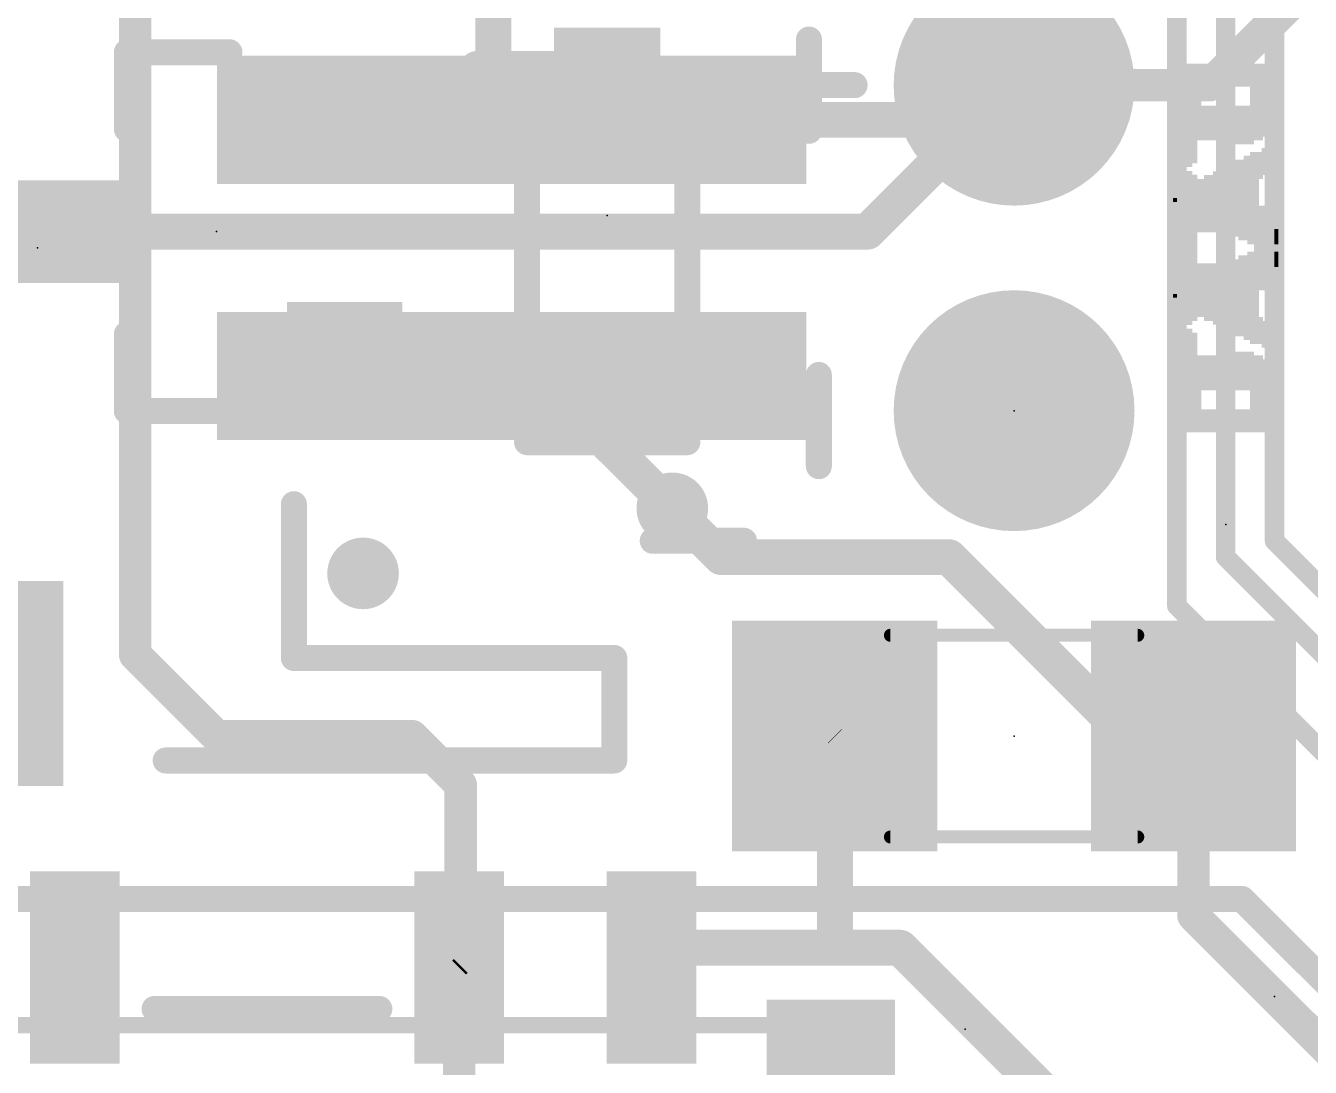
# Model space of a CAD drawing. Extents: x -34 to 73, y -65 to 31.
# Drawn here: x 3.72 to 13.74, y 5.04 to 13.16 of the extents above; entities that cross this region are included whole.
import ezdxf

# ---------------------------------------------------------------- set-up
doc = ezdxf.new("R2010")
doc.units = 0
for name, color, linetype in [('1', 12, 'CONTINUOUS'), ('16', 53, 'CONTINUOUS'), ('17', 254, 'CONTINUOUS'), ('18', 110, 'CONTINUOUS'), ('21', 41, 'CONTINUOUS'), ('22', 40, 'CONTINUOUS'), ('23', 53, 'CONTINUOUS'), ('24', 53, 'CONTINUOUS'), ('51', 53, 'CONTINUOUS')]:
    doc.layers.add(name, color=color, linetype=linetype)

# ---------------------------------------------------------------- blocks, each defined once
blk = doc.blocks.new('RECT')
blk.add_solid([(-0.5, -0.5), (0.5, -0.5), (-0.5, 0.5), (0.5, 0.5)])
blk = doc.blocks.new('ROUNDP')
at = {"const_width": 0.5}
blk.add_lwpolyline([(0, -0.25, 1), (0, 0.25, 1), (0, -0.25)], format="xyb", dxfattribs=at)
blk = doc.blocks.new('ROUNDV')
at = {"const_width": 0.5}
blk.add_lwpolyline([(0, -0.25, 1), (0, 0.25, 1), (0, -0.25)], format="xyb", dxfattribs=at)

msp = doc.modelspace()

# ---------------------------------------------------------------- linework, layer by layer
at = {"layer": '1'}
for points, const_width in [([(4.572, 8.255), (4.572, 14.605)], 0.254), ([(12.954, 12.7), (13.589, 13.335)], 0.254), ([(11.16, 12.43), (11.43, 12.7)], 0.2794), ([(11.43, 12.7), (12.954, 12.7)], 0.254), ([(7.51, 12.43), (11.16, 12.43)], 0.2794), ([(9.144, 9.017), (8.763, 9.398)], 0.2794), ([(10.922, 9.017), (9.144, 9.017)], 0.2794), ([(12.192, 7.747), (10.922, 9.017)], 0.2794), ([(4.572, 8.255), (5.207, 7.62)], 0.254), ([(12.703, 7.747), (12.192, 7.747)], 0.2794), ([(12.83, 7.62), (12.703, 7.747)], 0.254), ([(5.207, 7.62), (6.731, 7.62)], 0.254), ([(6.731, 7.62), (7.112, 7.239)], 0.254), ([(10.033, 7.617), (10.033, 5.969)], 0.2794), ([(12.83, 6.22), (12.83, 7.62)], 0.254), ([(10.03, 7.62), (10.033, 7.617)], 0.1524), ([(7.112, 7.239), (7.112, 5.826)], 0.254), ([(15.24, 3.81), (12.83, 6.22)], 0.254), ([(8.6, 5.814), (8.755, 5.969)], 0.1524), ([(8.755, 5.969), (10.033, 5.969)], 0.2794), ([(10.033, 5.969), (10.541, 5.969)], 0.2794), ([(10.541, 5.969), (12.7, 3.81)], 0.2794), ([(7.1, 5.814), (7.1, 3.568)], 0.254), ([(7.112, 5.826), (7.1, 5.814)], 0.1524)]:
    msp.add_lwpolyline(points, dxfattribs=dict(at, const_width=const_width))
for points, const_width in [([(11.4794, 12.6506, 1), (11.3806, 12.7494)], 0.1397), ([(11.43, 12.7635, 1), (11.43, 12.6365)], 0.127), ([(12.9091, 12.7449, 1), (12.9989, 12.6551)], 0.127), ([(12.954, 12.6365, 1), (12.954, 12.7635)], 0.127), ([(7.51, 12.4999, 1), (7.51, 12.3601)], 0.1397), ([(11.1106, 12.4794, 1), (11.2094, 12.3806)], 0.1397), ([(11.16, 12.3601, 1), (11.16, 12.4999)], 0.1397), ([(8.8124, 9.4474, 1), (8.7136, 9.3486)], 0.1397), ([(9.144, 9.0869, 1), (9.144, 8.9472)], 0.1397), ([(9.0946, 8.9676, 1), (9.1934, 9.0664)], 0.1397), ([(10.9714, 9.0664, 1), (10.8726, 8.9676)], 0.1397), ([(10.922, 8.9472, 1), (10.922, 9.0869)], 0.1397), ([(4.6169, 8.2999, 1), (4.5271, 8.2101)], 0.127), ([(4.5085, 8.255, 1), (4.6355, 8.255)], 0.127), ([(12.192, 7.8169, 1), (12.192, 7.6772)], 0.1397), ([(12.1426, 7.6976, 1), (12.2414, 7.7964)], 0.1397), ([(12.7479, 7.7919, 1), (12.6581, 7.7021)], 0.127), ([(12.703, 7.6772, 1), (12.703, 7.8169)], 0.1397), ([(5.207, 7.6835, 1), (5.207, 7.5565)], 0.127), ([(5.1621, 7.5751, 1), (5.2519, 7.6649)], 0.127), ([(6.7759, 7.6649, 1), (6.6861, 7.5751)], 0.127), ([(6.731, 7.5565, 1), (6.731, 7.6835)], 0.127), ([(10.1029, 7.617, 1), (9.9632, 7.617)], 0.1397), ([(12.8935, 7.62, 1), (12.7665, 7.62)], 0.127), ([(12.7851, 7.5751, 1), (12.8749, 7.6649)], 0.127), ([(10.0569, 7.6469, 1), (10.0031, 7.5931)], 0.0762), ([(10.0061, 7.5901, 1), (10.0599, 7.6439)], 0.0762), ([(7.1755, 7.239, 1), (7.0485, 7.239)], 0.127), ([(7.0671, 7.1941, 1), (7.1569, 7.2839)], 0.127), ([(12.8749, 6.2649, 1), (12.7851, 6.1751)], 0.127), ([(12.7665, 6.22, 1), (12.8935, 6.22)], 0.127), ([(8.755, 6.0389, 1), (8.755, 5.8992)], 0.1397), ([(8.7819, 5.9421, 1), (8.7281, 5.9959)], 0.0762), ([(10.033, 6.0389, 1), (10.033, 5.8992)], 0.1397), ([(9.9632, 5.969, 1), (10.1029, 5.969)], 0.1397), ([(10.033, 5.8992, 1), (10.033, 6.0389)], 0.1397), ([(10.5904, 6.0184, 1), (10.4916, 5.9196)], 0.1397), ([(10.541, 5.8992, 1), (10.541, 6.0389)], 0.1397), ([(7.1635, 5.814, 1), (7.0365, 5.814)], 0.127), ([(7.0485, 5.826, 1), (7.1755, 5.826)], 0.127), ([(7.0731, 5.8409, 1), (7.1269, 5.7871)], 0.0762), ([(7.1389, 5.7991, 1), (7.0851, 5.8529)], 0.0762), ([(8.5731, 5.8409, 1), (8.6269, 5.7871)], 0.0762)]:
    msp.add_lwpolyline(points, format="xyb", dxfattribs=dict(at, const_width=const_width))
at = {"layer": '16'}
for points, const_width in [([(13.462, 18.669), (13.462, 9.144)], 0.1524), ([(13.081, 18.288), (13.081, 9.017)], 0.1524), ([(7.366, 15.914), (7.366, 12.827)], 0.2794), ([(12.7, 8.636), (12.7, 14.478)], 0.1524), ([(6.919, 12.507), (7.239, 12.827)], 0.2794), ([(7.239, 12.827), (7.366, 12.827)], 0.2794), ([(7.366, 12.827), (8.248, 12.827)], 0.2794), ([(8.248, 12.827), (8.255, 12.834)], 0.2794), ([(11.43, 12.7), (10.287, 11.557)], 0.2794), ([(6.207, 12.507), (6.919, 12.507)], 0.2794), ([(10.287, 11.557), (4.107, 11.557)], 0.2794), ([(6.207, 10.607), (6.28, 10.534)], 0.2794), ([(6.28, 10.534), (8.255, 10.534)], 0.2794), ([(8.255, 9.906), (8.255, 10.534)], 0.2794), ([(8.763, 9.398), (8.255, 9.906)], 0.2794), ([(13.462, 9.144), (15.875, 6.731)], 0.1524), ([(13.081, 9.017), (15.748, 6.35)], 0.1524), ([(14.732, 6.604), (12.7, 8.636)], 0.1524)]:
    msp.add_lwpolyline(points, dxfattribs=dict(at, const_width=const_width))
for points, const_width in [([(7.239, 12.8969, 1), (7.239, 12.7571)], 0.1397), ([(7.2884, 12.7776, 1), (7.1896, 12.8764)], 0.1397), ([(7.366, 12.8969, 1), (7.366, 12.7571)], 0.1397), ([(7.366, 12.7571, 1), (7.366, 12.8969)], 0.1397), ([(8.1986, 12.8764, 1), (8.2974, 12.7776)], 0.1397), ([(8.3044, 12.7846, 1), (8.2056, 12.8834)], 0.1397), ([(8.248, 12.7571, 1), (8.248, 12.8969)], 0.1397), ([(7.2962, 12.827, 1), (7.4359, 12.827)], 0.1397), ([(11.4794, 12.6506, 1), (11.3806, 12.7494)], 0.1397), ([(6.207, 12.5769, 1), (6.207, 12.4372)], 0.1397), ([(6.919, 12.4372, 1), (6.919, 12.5769)], 0.1397), ([(6.8696, 12.5564, 1), (6.9684, 12.4576)], 0.1397), ([(4.107, 11.6269, 1), (4.107, 11.4871)], 0.1397), ([(10.2376, 11.6064, 1), (10.3364, 11.5076)], 0.1397), ([(10.287, 11.4871, 1), (10.287, 11.6269)], 0.1397), ([(6.2564, 10.6564, 1), (6.1576, 10.5576)], 0.1397), ([(6.28, 10.6039, 1), (6.28, 10.4642)], 0.1397), ([(6.2306, 10.4846, 1), (6.3294, 10.5834)], 0.1397), ([(8.3249, 10.534, 1), (8.1852, 10.534)], 0.1397), ([(8.255, 10.4642, 1), (8.255, 10.6039)], 0.1397), ([(8.3044, 9.9554, 1), (8.2056, 9.8566)], 0.1397), ([(8.1852, 9.906, 1), (8.3249, 9.906)], 0.1397), ([(8.7136, 9.3486, 1), (8.8124, 9.4474)], 0.1397), ([(13.4239, 9.144, 1), (13.5001, 9.144)], 0.0762), ([(13.4889, 9.1709, 1), (13.4351, 9.1171)], 0.0762), ([(13.0429, 9.017, 1), (13.1191, 9.017)], 0.0762), ([(13.1079, 9.0439, 1), (13.0541, 8.9901)], 0.0762), ([(12.6619, 8.636, 1), (12.7381, 8.636)], 0.0762), ([(12.7269, 8.6629, 1), (12.6731, 8.6091)], 0.0762)]:
    msp.add_lwpolyline(points, format="xyb", dxfattribs=dict(at, const_width=const_width))
at = {"layer": '21', "const_width": 0.2032}
for points in [[(5.81, 8.23), (5.81, 9.43)], [(8.6106, 9.1445), (9.3224, 9.1445)], [(8.31, 8.23), (5.81, 8.23)], [(8.31, 7.43), (8.31, 8.23)], [(4.81, 7.43), (8.31, 7.43)], [(13.208, 6.35), (0.127, 6.35)], [(13.208, 6.35), (13.97, 5.588)], [(4.723, 5.491), (6.477, 5.491)]]:
    msp.add_lwpolyline(points, dxfattribs=at)
at = {"layer": '21', "const_width": 0.1016}
for points in [[(5.8608, 9.43, 1), (5.7592, 9.43)], [(8.6106, 9.1953, 1), (8.6106, 9.0937)], [(9.3224, 9.0937, 1), (9.3224, 9.1953)], [(5.81, 8.2808, 1), (5.81, 8.1792)], [(8.3608, 8.23, 1), (8.2592, 8.23)], [(8.31, 8.1792, 1), (8.31, 8.2808)], [(5.7592, 8.23, 1), (5.8608, 8.23)], [(4.81, 7.4808, 1), (4.81, 7.3792)], [(8.31, 7.3792, 1), (8.31, 7.4808)], [(8.2592, 7.43, 1), (8.3608, 7.43)], [(13.2439, 6.3859, 1), (13.1721, 6.3141)], [(13.208, 6.2992, 1), (13.208, 6.4008)], [(4.723, 5.5418, 1), (4.723, 5.4402)], [(6.477, 5.4402, 1), (6.477, 5.5418)]]:
    msp.add_lwpolyline(points, format="xyb", dxfattribs=at)
at = {"layer": '22'}
for points, const_width in [([(9.8295, 13.0564), (9.8295, 12.3445)], 0.2032), ([(4.507, 12.357), (4.507, 12.957)], 0.2032), ([(4.507, 12.957), (5.307, 12.957)], 0.2032), ([(10.1854, 12.7005), (9.4736, 12.7005)], 0.2032), ([(7.63, 10.784), (7.63, 12.584)], 0.2032), ([(8.88, 10.784), (8.88, 12.584)], 0.2032), ([(4.507, 10.757), (4.507, 10.157)], 0.2032), ([(9.9065, 9.7272), (9.9065, 10.439)], 0.2032), ([(4.507, 10.157), (5.307, 10.157)], 0.2032), ([(8.88, 9.914), (7.63, 9.914)], 0.2032), ([(0, 6.35), (5.08, 6.35)], 0.1524), ([(13.208, 6.35), (5.08, 6.35)], 0.2032), ([(13.97, 5.588), (13.208, 6.35)], 0.2032)]:
    msp.add_lwpolyline(points, dxfattribs=dict(at, const_width=const_width))
for points, const_width in [([(9.8803, 13.0564, 1), (9.7787, 13.0564)], 0.1016), ([(4.5578, 12.957, 1), (4.4562, 12.957)], 0.1016), ([(4.507, 13.0078, 1), (4.507, 12.9062)], 0.1016), ([(5.307, 12.9062, 1), (5.307, 13.0078)], 0.1016), ([(9.4736, 12.7513, 1), (9.4736, 12.6497)], 0.1016), ([(10.1854, 12.6497, 1), (10.1854, 12.7513)], 0.1016), ([(7.6808, 12.584, 1), (7.5792, 12.584)], 0.1016), ([(8.9308, 12.584, 1), (8.8292, 12.584)], 0.1016), ([(4.4562, 12.357, 1), (4.5578, 12.357)], 0.1016), ([(9.7787, 12.3445, 1), (9.8803, 12.3445)], 0.1016), ([(4.5578, 10.757, 1), (4.4562, 10.757)], 0.1016), ([(7.5792, 10.784, 1), (7.6808, 10.784)], 0.1016), ([(8.8292, 10.784, 1), (8.9308, 10.784)], 0.1016), ([(9.9573, 10.439, 1), (9.8557, 10.439)], 0.1016), ([(4.507, 10.2078, 1), (4.507, 10.1062)], 0.1016), ([(5.307, 10.1062, 1), (5.307, 10.2078)], 0.1016), ([(4.4562, 10.157, 1), (4.5578, 10.157)], 0.1016), ([(7.63, 9.9648, 1), (7.63, 9.8632)], 0.1016), ([(8.88, 9.8632, 1), (8.88, 9.9648)], 0.1016), ([(9.8557, 9.7272, 1), (9.9573, 9.7272)], 0.1016), ([(5.08, 6.4008, 1), (5.08, 6.2992)], 0.1016), ([(5.08, 6.3119, 1), (5.08, 6.3881)], 0.0762), ([(13.2439, 6.3859, 1), (13.1721, 6.3141)], 0.1016), ([(13.208, 6.2992, 1), (13.208, 6.4008)], 0.1016)]:
    msp.add_lwpolyline(points, format="xyb", dxfattribs=dict(at, const_width=const_width))
at = {"layer": '23'}
for p in [(3.81, 11.43), (11.43, 10.16), (13.081, 9.271), (11.43, 7.62), (13.462, 5.588)]:
    msp.add_point(p, dxfattribs=at)
at = {"layer": '24'}
for p in [(8.255, 11.684), (5.207, 11.557), (11.049, 5.334)]:
    msp.add_point(p, dxfattribs=at)
at = {"layer": '51'}
for points, const_width in [([(12.395, 8.407), (10.465, 8.407)], 0.1016), ([(12.395, 6.833), (10.465, 6.833)], 0.1016), ([(9.7, 5.364), (3, 5.364)], 0.127), ([(9.7, 2.764), (9.7, 5.364)], 0.127)]:
    msp.add_lwpolyline(points, dxfattribs=dict(at, const_width=const_width))
for points, const_width in [([(10.465, 8.4324, 1), (10.465, 8.3816)], 0.0508), ([(12.395, 8.3816, 1), (12.395, 8.4324)], 0.0508), ([(10.465, 6.8584, 1), (10.465, 6.8076)], 0.0508), ([(12.395, 6.8076, 1), (12.395, 6.8584)], 0.0508), ([(9.7318, 5.364, 1), (9.6683, 5.364)], 0.0635), ([(9.7, 5.3323, 1), (9.7, 5.3957)], 0.0635)]:
    msp.add_lwpolyline(points, format="xyb", dxfattribs=dict(at, const_width=const_width))

# ---------------------------------------------------------------- block references
at = {"layer": '1'}
for p, yscale, rotation in [((7.51, 12.43), 4.6, 90), ((7.51, 10.43), 4.6, 90), ((10, 5.164), 0.8, 180)]:
    msp.add_blockref('RECT', p, dxfattribs=dict(at, yscale=yscale, rotation=rotation))
at = {"layer": '1', "rotation": 180}
for p, xscale, yscale in [((2.31, 8.03), 3.4, 1.6), ((10.03, 7.62), 1.6, 1.8), ((12.83, 7.62), 1.6, 1.8)]:
    msp.add_blockref('RECT', p, dxfattribs=dict(at, xscale=xscale, yscale=yscale))
at = {"layer": '1', "xscale": 0.7, "yscale": 1.5}
for p in [(4.1, 5.814), (7.1, 5.814), (8.6, 5.814)]:
    msp.add_blockref('RECT', p, dxfattribs=at)
at = {"layer": '16'}
for p, xscale, yscale, rotation in [((8.255, 12.834), 0.63, 0.83, 90), ((6.207, 12.507), 0.8, 0.9, 270), ((4.107, 11.557), 0.8, 0.9, 270), ((6.207, 10.607), 0.8, 0.9, 270), ((8.255, 10.534), 0.63, 0.83, 90)]:
    msp.add_blockref('RECT', p, dxfattribs=dict(at, xscale=xscale, yscale=yscale, rotation=rotation))
at = {"layer": '17', "xscale": 1.8796, "yscale": 1.8796, "rotation": 180}
for p in [(11.43, 12.7), (11.43, 12.7), (11.43, 10.16), (11.43, 10.16)]:
    msp.add_blockref('ROUNDP', p, dxfattribs=at)
at = {"layer": '18', "xscale": 0.5588, "yscale": 0.5588}
for p in [(8.763, 9.398), (8.763, 9.398), (6.35, 8.89), (6.35, 8.89)]:
    msp.add_blockref('ROUNDV', p, dxfattribs=at)
at = {"layer": '21', "rotation": 90}
for p, xscale, yscale in [((12.776, 12.451), 0.78, 0.03), ((12.686, 12.451), 0.66, 0.03), ((12.721, 12.436), 0.75, 0.04), ((12.756, 12.436), 0.75, 0.03), ((12.806, 12.436), 0.75, 0.03), ((12.841, 12.451), 0.72, 0.04), ((12.876, 12.436), 0.21, 0.03), ((12.896, 12.436), 0.21, 0.03), ((12.926, 12.436), 0.21, 0.03), ((12.961, 12.436), 0.21, 0.04), ((12.996, 12.436), 0.21, 0.03), ((13.026, 12.436), 0.21, 0.03), ((13.046, 12.436), 0.21, 0.03), ((13.081, 12.436), 0.21, 0.04), ((13.116, 12.436), 0.21, 0.03), ((13.136, 12.436), 0.21, 0.03), ((13.166, 12.436), 0.21, 0.03), ((13.201, 12.436), 0.21, 0.04), ((13.236, 12.436), 0.21, 0.03), ((13.266, 12.436), 0.21, 0.03), ((13.286, 12.436), 0.21, 0.03), ((13.321, 12.436), 0.21, 0.04), ((13.356, 12.436), 0.21, 0.03), ((13.376, 12.436), 0.21, 0.03), ((13.406, 12.436), 0.21, 0.03), ((13.441, 12.451), 0.18, 0.04), ((13.476, 12.436), 0.15, 0.03), ((12.721, 11.656), 0.75, 0.04), ((12.756, 11.656), 0.75, 0.03), ((12.776, 11.656), 0.75, 0.03), ((12.806, 11.656), 0.75, 0.03), ((12.686, 11.656), 0.63, 0.03), ((12.841, 11.656), 0.69, 0.04), ((12.876, 11.656), 0.21, 0.03), ((12.896, 11.656), 0.21, 0.03), ((12.926, 11.656), 0.21, 0.03), ((12.961, 11.656), 0.21, 0.04), ((12.996, 11.656), 0.21, 0.03), ((13.026, 11.656), 0.21, 0.03), ((13.046, 11.656), 0.21, 0.03), ((13.081, 11.656), 0.21, 0.04), ((13.116, 11.656), 0.21, 0.03), ((13.136, 11.656), 0.21, 0.03), ((13.166, 11.656), 0.21, 0.03), ((13.201, 11.656), 0.21, 0.04), ((13.236, 11.656), 0.21, 0.03), ((13.266, 11.656), 0.21, 0.03), ((13.286, 11.656), 0.21, 0.03), ((13.321, 11.656), 0.21, 0.04), ((13.356, 11.656), 0.21, 0.03), ((13.376, 11.656), 0.21, 0.03), ((13.406, 11.656), 0.21, 0.03), ((13.441, 11.656), 0.21, 0.04), ((13.476, 11.656), 0.15, 0.03), ((13.321, 11.056), 0.75, 0.04), ((13.356, 11.326), 0.21, 0.03), ((13.376, 11.326), 0.21, 0.03), ((13.406, 11.356), 0.21, 0.03), ((13.441, 11.341), 0.18, 0.04), ((13.136, 11.221), 0.24, 0.03), ((13.166, 11.041), 0.6, 0.03), ((13.201, 11.056), 0.63, 0.04), ((13.236, 11.041), 0.66, 0.03), ((13.266, 11.056), 0.69, 0.03), ((13.286, 11.041), 0.72, 0.03), ((13.476, 11.341), 0.12, 0.03), ((12.961, 11.056), 0.39, 0.04), ((12.996, 11.041), 0.42, 0.03), ((13.026, 11.056), 0.45, 0.03), ((13.046, 11.176), 0.21, 0.03), ((13.081, 11.191), 0.24, 0.04), ((13.116, 11.206), 0.21, 0.03), ((12.721, 11.056), 0.15, 0.04), ((12.756, 11.041), 0.18, 0.03), ((12.776, 11.056), 0.21, 0.03), ((12.806, 11.041), 0.24, 0.03), ((12.841, 11.056), 0.27, 0.04), ((12.876, 11.041), 0.3, 0.03), ((12.896, 11.056), 0.33, 0.03), ((12.926, 11.041), 0.36, 0.03), ((12.686, 11.056), 0.03, 0.03), ((13.046, 10.921), 0.24, 0.03), ((13.081, 10.906), 0.21, 0.04), ((13.116, 10.891), 0.24, 0.03), ((13.136, 10.876), 0.21, 0.03), ((13.356, 10.786), 0.21, 0.03), ((13.376, 10.756), 0.21, 0.03), ((13.406, 10.756), 0.21, 0.03), ((13.441, 10.741), 0.18, 0.04), ((13.476, 10.756), 0.15, 0.03), ((12.776, 10.261), 0.54, 0.03), ((12.806, 10.276), 0.57, 0.03), ((12.841, 10.291), 0.6, 0.04), ((12.876, 10.291), 0.6, 0.03), ((12.896, 10.486), 0.21, 0.03), ((12.926, 10.486), 0.21, 0.03), ((12.961, 10.486), 0.21, 0.04), ((12.996, 10.456), 0.27, 0.03), ((13.026, 10.411), 0.3, 0.03), ((13.046, 10.411), 0.3, 0.03), ((13.081, 10.411), 0.3, 0.04), ((13.116, 10.426), 0.33, 0.03), ((13.136, 10.441), 0.3, 0.03), ((13.166, 10.516), 0.21, 0.03), ((13.201, 10.516), 0.21, 0.04), ((13.236, 10.516), 0.21, 0.03), ((13.266, 10.516), 0.21, 0.03), ((13.286, 10.306), 0.63, 0.03), ((13.321, 10.291), 0.6, 0.04), ((13.356, 10.291), 0.6, 0.03), ((13.376, 10.276), 0.57, 0.03), ((13.406, 10.261), 0.54, 0.03), ((12.721, 10.231), 0.48, 0.04), ((12.756, 10.246), 0.51, 0.03), ((13.441, 10.246), 0.51, 0.04), ((13.476, 10.246), 0.45, 0.03), ((12.686, 10.216), 0.33, 0.03), ((12.896, 10.081), 0.18, 0.03), ((12.926, 10.081), 0.18, 0.03), ((12.961, 10.081), 0.18, 0.04), ((12.996, 10.081), 0.18, 0.03), ((13.026, 10.081), 0.18, 0.03), ((13.046, 10.081), 0.18, 0.03), ((13.081, 10.081), 0.18, 0.04), ((13.116, 10.081), 0.18, 0.03), ((13.136, 10.081), 0.18, 0.03), ((13.166, 10.081), 0.18, 0.03), ((13.201, 10.081), 0.18, 0.04), ((13.236, 10.081), 0.18, 0.03), ((13.266, 10.081), 0.18, 0.03)]:
    msp.add_blockref('RECT', p, dxfattribs=dict(at, xscale=xscale, yscale=yscale))
at = {"layer": '22', "rotation": 270}
for p, xscale, yscale in [((12.721, 12.629), 0.48, 0.04), ((12.756, 12.614), 0.51, 0.03), ((12.776, 12.599), 0.54, 0.03), ((12.806, 12.584), 0.57, 0.03), ((12.841, 12.569), 0.6, 0.04), ((12.876, 12.569), 0.6, 0.03), ((12.896, 12.779), 0.18, 0.03), ((12.926, 12.779), 0.18, 0.03), ((12.961, 12.779), 0.18, 0.04), ((12.996, 12.779), 0.18, 0.03), ((13.026, 12.779), 0.18, 0.03), ((13.046, 12.779), 0.18, 0.03), ((13.081, 12.779), 0.18, 0.04), ((13.116, 12.779), 0.18, 0.03), ((13.136, 12.779), 0.18, 0.03), ((13.166, 12.779), 0.18, 0.03), ((13.201, 12.779), 0.18, 0.04), ((13.236, 12.779), 0.18, 0.03), ((13.266, 12.779), 0.18, 0.03), ((13.286, 12.554), 0.63, 0.03), ((13.321, 12.569), 0.6, 0.04), ((13.356, 12.569), 0.6, 0.03), ((13.376, 12.584), 0.57, 0.03), ((13.406, 12.599), 0.54, 0.03), ((13.441, 12.614), 0.51, 0.04), ((13.476, 12.614), 0.45, 0.03), ((12.686, 12.644), 0.33, 0.03), ((12.996, 12.404), 0.27, 0.03), ((13.026, 12.449), 0.3, 0.03), ((13.046, 12.449), 0.3, 0.03), ((13.081, 12.449), 0.3, 0.04), ((13.116, 12.434), 0.33, 0.03), ((13.136, 12.419), 0.3, 0.03), ((12.896, 12.374), 0.21, 0.03), ((12.926, 12.374), 0.21, 0.03), ((12.961, 12.374), 0.21, 0.04), ((13.166, 12.344), 0.21, 0.03), ((13.201, 12.344), 0.21, 0.04), ((13.236, 12.344), 0.21, 0.03), ((13.266, 12.344), 0.21, 0.03), ((13.236, 11.819), 0.66, 0.03), ((13.266, 11.804), 0.69, 0.03), ((13.286, 11.819), 0.72, 0.03), ((13.321, 11.804), 0.75, 0.04), ((13.356, 12.074), 0.21, 0.03), ((13.376, 12.104), 0.21, 0.03), ((13.406, 12.104), 0.21, 0.03), ((13.441, 12.119), 0.18, 0.04), ((13.476, 12.104), 0.15, 0.03), ((12.996, 11.819), 0.42, 0.03), ((13.026, 11.804), 0.45, 0.03), ((13.046, 11.939), 0.24, 0.03), ((13.081, 11.954), 0.21, 0.04), ((13.116, 11.969), 0.24, 0.03), ((13.136, 11.984), 0.21, 0.03), ((13.166, 11.819), 0.6, 0.03), ((13.201, 11.804), 0.63, 0.04), ((12.806, 11.819), 0.24, 0.03), ((12.841, 11.804), 0.27, 0.04), ((12.876, 11.819), 0.3, 0.03), ((12.896, 11.804), 0.33, 0.03), ((12.926, 11.819), 0.36, 0.03), ((12.961, 11.804), 0.39, 0.04), ((12.721, 11.804), 0.15, 0.04), ((12.756, 11.819), 0.18, 0.03), ((12.776, 11.804), 0.21, 0.03), ((12.686, 11.804), 0.03, 0.03), ((13.046, 11.684), 0.21, 0.03), ((13.081, 11.669), 0.24, 0.04), ((13.116, 11.654), 0.21, 0.03), ((13.136, 11.639), 0.24, 0.03), ((13.356, 11.534), 0.21, 0.03), ((13.376, 11.534), 0.21, 0.03), ((12.721, 11.204), 0.75, 0.04), ((12.756, 11.204), 0.75, 0.03), ((12.776, 11.204), 0.75, 0.03), ((12.806, 11.204), 0.75, 0.03), ((12.841, 11.204), 0.69, 0.04), ((13.406, 11.504), 0.21, 0.03), ((13.441, 11.519), 0.18, 0.04), ((13.476, 11.519), 0.12, 0.03), ((12.686, 11.204), 0.63, 0.03), ((12.876, 11.204), 0.21, 0.03), ((12.896, 11.204), 0.21, 0.03), ((12.926, 11.204), 0.21, 0.03), ((12.961, 11.204), 0.21, 0.04), ((12.996, 11.204), 0.21, 0.03), ((13.026, 11.204), 0.21, 0.03), ((13.046, 11.204), 0.21, 0.03), ((13.081, 11.204), 0.21, 0.04), ((13.116, 11.204), 0.21, 0.03), ((13.136, 11.204), 0.21, 0.03), ((13.166, 11.204), 0.21, 0.03), ((13.201, 11.204), 0.21, 0.04), ((13.236, 11.204), 0.21, 0.03), ((13.266, 11.204), 0.21, 0.03), ((13.286, 11.204), 0.21, 0.03), ((13.321, 11.204), 0.21, 0.04), ((13.356, 11.204), 0.21, 0.03), ((13.376, 11.204), 0.21, 0.03), ((13.406, 11.204), 0.21, 0.03), ((13.441, 11.204), 0.21, 0.04), ((13.476, 11.204), 0.15, 0.03), ((12.686, 10.409), 0.66, 0.03), ((12.721, 10.424), 0.75, 0.04), ((12.756, 10.424), 0.75, 0.03), ((12.776, 10.409), 0.78, 0.03), ((12.806, 10.424), 0.75, 0.03), ((12.841, 10.409), 0.72, 0.04), ((12.876, 10.424), 0.21, 0.03), ((12.896, 10.424), 0.21, 0.03), ((12.926, 10.424), 0.21, 0.03), ((12.961, 10.424), 0.21, 0.04), ((12.996, 10.424), 0.21, 0.03), ((13.026, 10.424), 0.21, 0.03), ((13.046, 10.424), 0.21, 0.03), ((13.081, 10.424), 0.21, 0.04), ((13.116, 10.424), 0.21, 0.03), ((13.136, 10.424), 0.21, 0.03), ((13.166, 10.424), 0.21, 0.03), ((13.201, 10.424), 0.21, 0.04), ((13.236, 10.424), 0.21, 0.03), ((13.266, 10.424), 0.21, 0.03), ((13.286, 10.424), 0.21, 0.03), ((13.321, 10.424), 0.21, 0.04), ((13.356, 10.424), 0.21, 0.03), ((13.376, 10.424), 0.21, 0.03), ((13.406, 10.424), 0.21, 0.03), ((13.441, 10.409), 0.18, 0.04), ((13.476, 10.424), 0.15, 0.03)]:
    msp.add_blockref('RECT', p, dxfattribs=dict(at, xscale=xscale, yscale=yscale))
at = {"layer": '51'}
for p, xscale, yscale, rotation in [((11.43, 12.7), 0.508, 0.508, 90), ((11.43, 10.16), 0.508, 0.508, 90), ((10.1033, 7.6191), 0.7501, 1.7, 180), ((12.7568, 7.6209), 0.7501, 1.7, 180)]:
    msp.add_blockref('RECT', p, dxfattribs=dict(at, xscale=xscale, yscale=yscale, rotation=rotation))

doc.saveas('drawing.dxf')
